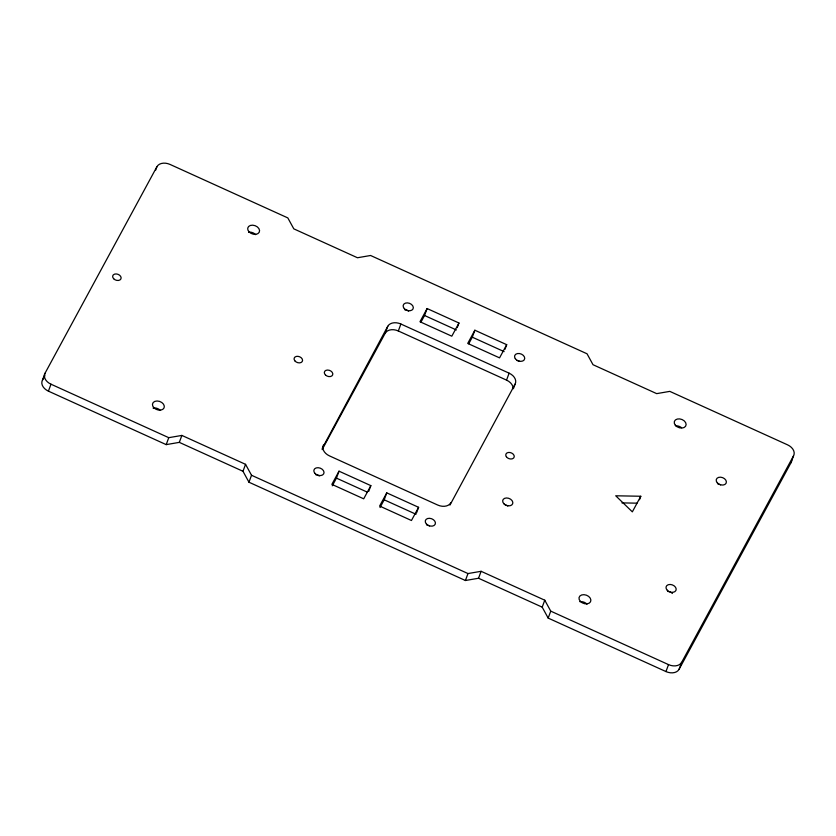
<?xml version="1.0" encoding="UTF-8"?>
<svg xmlns="http://www.w3.org/2000/svg" width="836" height="836" viewBox="0 0 836 836"><rect width="100%" height="100%" fill="white"/><g stroke="black" fill="none" stroke-linecap="round" stroke-linejoin="round"><path stroke-width="1.25" d="M42.437 380.223L45.008 373.274L156.928 166.688A10.513 7.461 20.3 0 1 170.042 164.431L287.824 217.914L293.802 228.845L357.463 257.749L370.588 255.492L587.039 353.785L593.017 364.715L656.688 393.631L669.803 391.373L787.585 444.856A10.513 7.461 20.3 0 1 793.563 455.777L790.992 462.726L679.072 669.312A10.513 7.461 20.3 0 1 665.958 671.569L548.176 618.086L542.198 607.155L478.537 578.251L465.412 580.508L248.961 482.215L242.983 471.285L179.312 442.369L166.197 444.627L48.415 391.143A10.513 7.461 20.3 0 1 42.437 380.223L44.925 375.625M48.415 391.143L50.986 384.205A10.513 7.461 20.3 0 1 45.008 373.274M155.642 170.168L156.928 166.688M166.197 444.627L168.767 437.677L181.882 435.42L245.554 464.335L251.531 475.266L467.982 573.559L481.108 571.302L544.769 600.206L550.746 611.137L668.528 664.62A10.513 7.461 20.3 0 0 681.643 662.363L793.563 455.777M179.312 442.369L181.882 435.42M242.983 471.285L245.554 464.335M248.961 482.215L251.531 475.266M322.194 448.43L387.768 326.28A10.513 7.461 20.3 0 1 400.893 324.023L509.114 373.169A10.513 7.461 20.3 0 1 515.091 384.1L513.377 388.73M322.142 449.622L385.197 333.23L387.768 326.28M332.279 485.82L336.448 478.129L339.019 471.18L370.85 485.632L368.707 491.422M385.197 333.23A10.513 7.461 20.3 0 1 398.323 330.972L400.893 324.023M420.978 322.09L424.552 315.496L427.123 308.547L458.954 323.01L457.24 327.639M380.025 507.504L384.194 499.813L386.765 492.864L418.596 507.316L416.453 513.105M468.724 343.774L472.298 337.18L474.869 330.23L506.7 344.683L504.986 349.323M449.946 505.09L515.091 384.1M513.168 388.197A10.513 7.461 20.3 0 0 506.543 380.119L509.114 373.169M465.412 580.508L467.982 573.559M478.537 578.251L481.108 571.302M542.198 607.155L544.769 600.206M548.176 618.086L550.746 611.137M639.509 499.719L640.794 496.25L615.724 495.79L632.34 511.851L640.794 496.25M665.958 671.569L668.528 664.62M679.072 669.312L681.643 662.363M339.019 471.18L331.871 484.368L363.702 498.82L370.85 485.632M427.123 308.547L419.975 321.735L451.806 336.187L458.954 323.01M386.765 492.864L379.617 506.041L411.448 520.504L418.596 507.316M474.869 330.23L467.721 343.418L499.552 357.871L506.7 344.683M621.932 502.896L636.969 503.167M424.552 315.496L456.383 329.959M472.298 337.18L504.129 351.632M398.323 330.972L506.543 380.119M336.448 478.129L367.098 492.049M384.194 499.813L416.025 514.265M50.986 384.205L168.767 437.677M791.629 459.873A10.513 7.461 20.3 0 1 790.992 462.726M315.517 474.649A5.256 3.731 20.3 0 1 319.321 475.966M426.935 525.248A5.256 3.731 20.3 0 1 429.558 525.886M516.93 360.483A5.256 3.731 20.3 0 1 519.501 361.392M404.812 309.832A5.256 3.731 20.3 0 1 408.616 311.138M323.48 444.951A10.513 7.461 20.3 0 0 329.457 455.881L437.677 505.028A10.513 7.461 20.3 0 0 450.803 502.77M505.247 505.017A5.256 3.731 20.3 0 1 507.786 505.999M667.567 591.407A5.256 3.731 20.3 0 1 670.2 592.003M671.392 592.661A5.256 3.731 20.3 0 1 672.384 593.497M717.988 484.138A5.256 3.731 20.3 0 1 720.611 484.828M153.051 408.083A6.134 4.347 20.3 0 1 160.188 410.246M248.595 232.209A6.134 4.347 20.3 0 1 255.659 234.655M675.624 425.837A6.134 4.347 20.3 0 1 681.476 427.666M579.902 601.721A6.134 4.347 20.3 0 1 586.956 604.156M314.994 473.416A5.256 3.731 20.3 0 0 323.71 473.813A5.256 3.731 20.3 0 0 318.088 467.7A5.256 3.731 20.3 0 0 314.994 473.416M426.412 524.005A5.256 3.731 20.3 0 0 435.117 524.402A5.256 3.731 20.3 0 0 429.505 518.299A5.256 3.731 20.3 0 0 426.412 524.005M515.289 358.675A5.256 3.731 20.3 0 0 524.12 360.013A5.256 3.731 20.3 0 0 519.501 353.544A5.256 3.731 20.3 0 0 515.289 358.675M404.29 308.589A5.256 3.731 20.3 0 0 413.005 308.986A5.256 3.731 20.3 0 0 407.383 302.883A5.256 3.731 20.3 0 0 404.29 308.589M667.243 590.258A5.256 3.731 20.3 0 0 675.916 590.488A5.256 3.731 20.3 0 0 670.138 584.458A5.256 3.731 20.3 0 0 667.243 590.258M504.098 503.962A5.256 3.731 20.3 0 0 512.656 503.794A5.256 3.731 20.3 0 0 506.501 497.963A5.256 3.731 20.3 0 0 504.098 503.962M717.288 482.821A5.256 3.731 20.3 0 0 726.024 483.365A5.256 3.731 20.3 0 0 720.559 477.189A5.256 3.731 20.3 0 0 717.288 482.821M249.044 231.844A6.134 4.347 20.3 0 0 259.202 232.303A6.134 4.347 20.3 0 0 252.66 225.177A6.134 4.347 20.3 0 0 249.044 231.844M675.279 425.169A6.134 4.347 20.3 0 0 685.551 426.318A6.134 4.347 20.3 0 0 679.71 418.909A6.134 4.347 20.3 0 0 675.279 425.169M580.341 601.345A6.134 4.347 20.3 0 0 590.509 601.805A6.134 4.347 20.3 0 0 583.956 594.678A6.134 4.347 20.3 0 0 580.341 601.345M154.023 407.874A6.134 4.347 20.3 0 0 164.065 407.895A6.134 4.347 20.3 0 0 157.084 400.987A6.134 4.347 20.3 0 0 154.023 407.874M506.344 456.717A4.379 3.104 20.3 0 0 513.701 457.94A4.379 3.104 20.3 0 0 509.97 452.506A4.379 3.104 20.3 0 0 506.344 456.717M325.517 375.04A4.379 3.104 20.3 0 0 332.655 374.904A4.379 3.104 20.3 0 0 327.524 370.045A4.379 3.104 20.3 0 0 325.517 375.04M294.857 360.849A4.379 3.104 20.3 0 0 302.183 361.601A4.379 3.104 20.3 0 0 297.94 356.335A4.379 3.104 20.3 0 0 294.857 360.849M113.665 278.743A4.379 3.104 20.3 0 0 120.896 278.952A4.379 3.104 20.3 0 0 116.089 273.926A4.379 3.104 20.3 0 0 113.665 278.743"/></g></svg>
